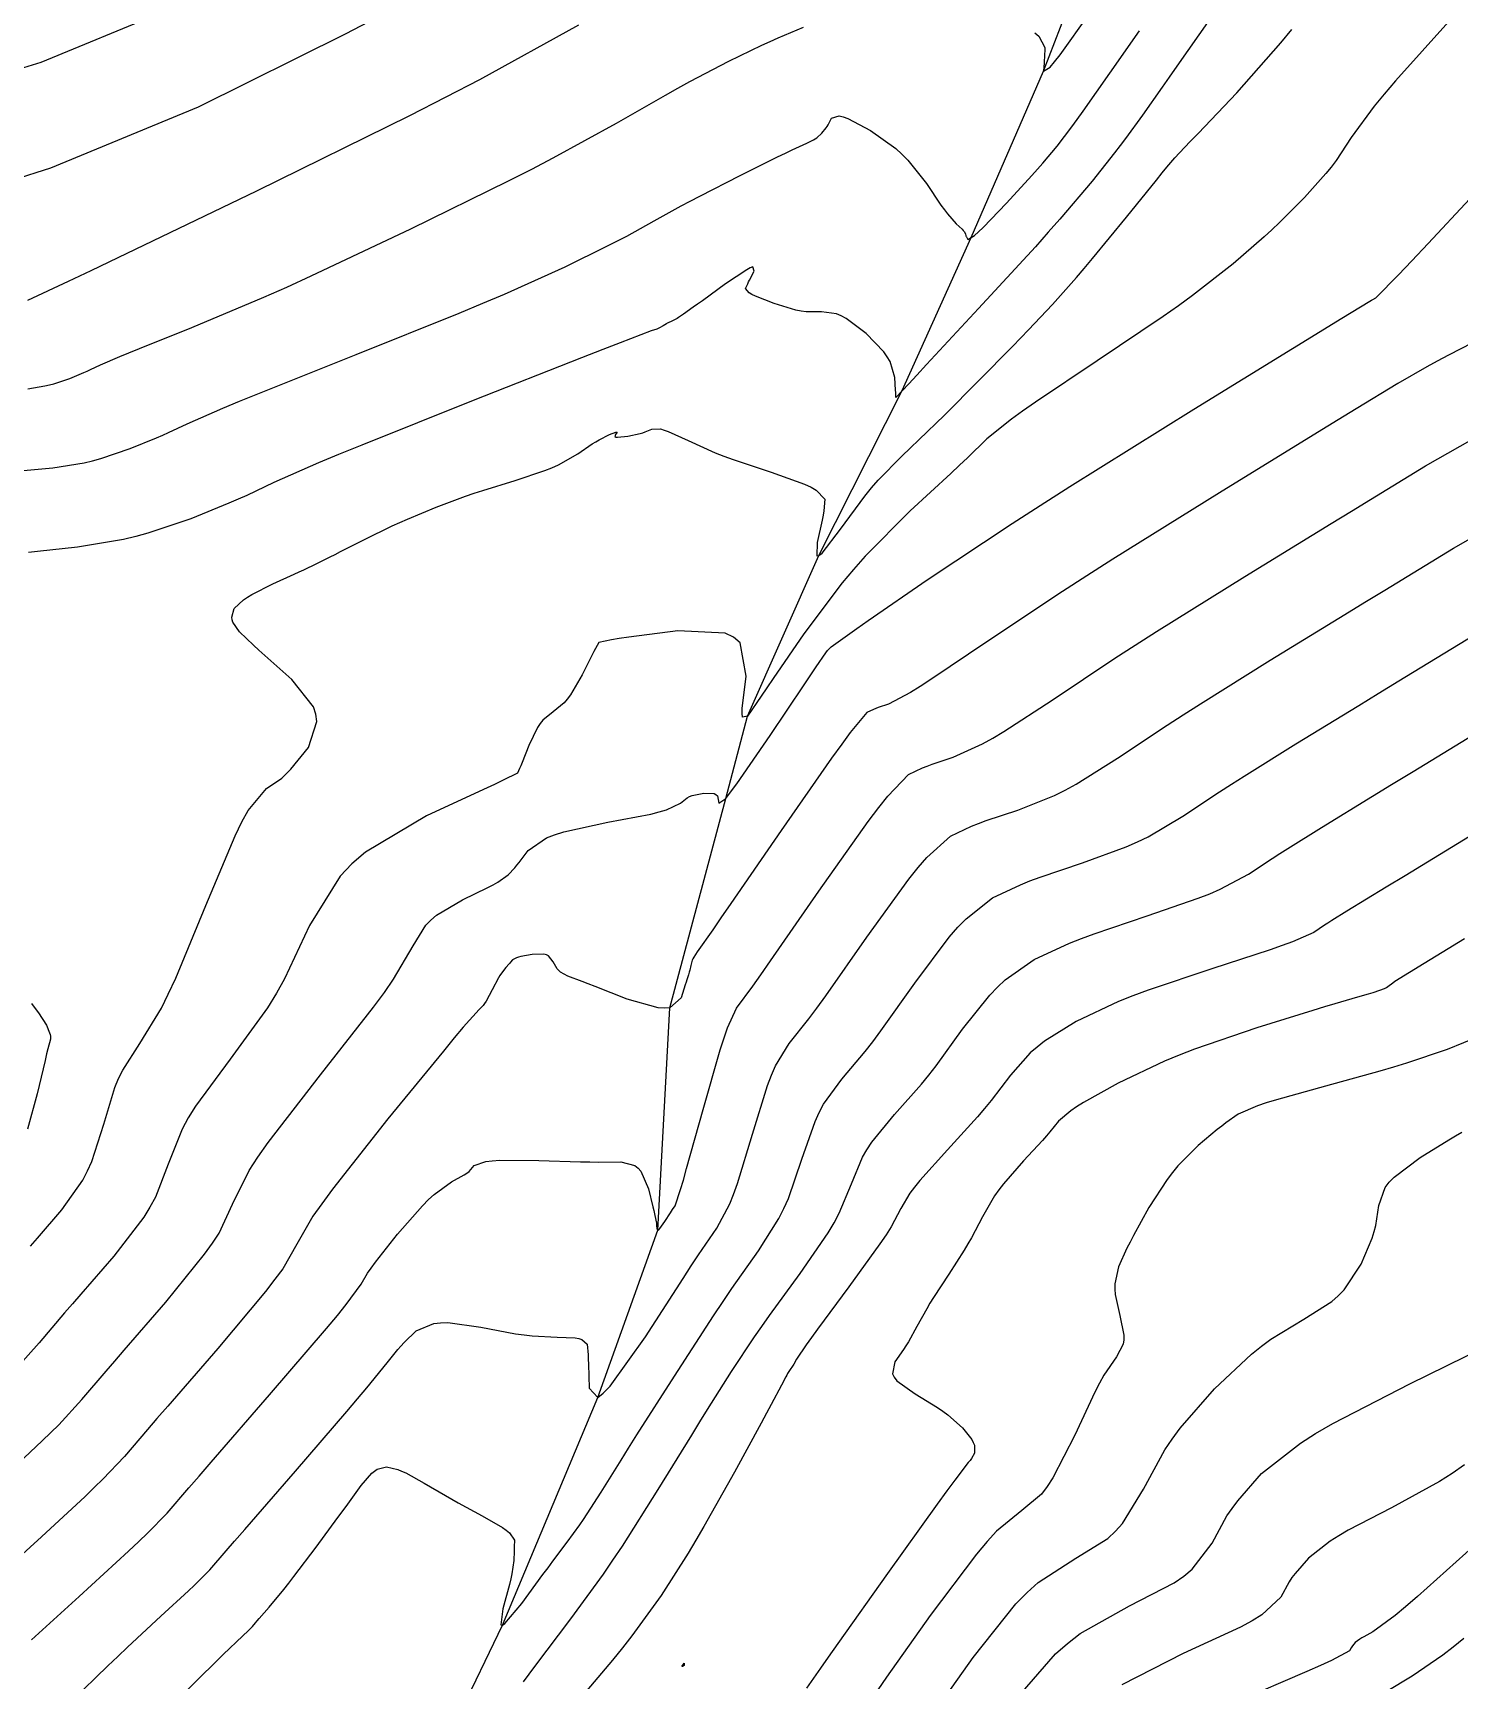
# Model space of a CAD drawing. Header units: metres. Extents: x 837117 to 838479, y 1189012 to 1191015.
# Drawn here: x 837621 to 837662.66, y 1190279.57 to 1190327.68 of the extents above; entities that cross this region are included whole.
import ezdxf

# ---------------------------------------------------------------- set-up
doc = ezdxf.new("R2010")
doc.units = ezdxf.units.M
doc.header["$LTSCALE"] = 0.3
for name, color, linetype in [('COTAS 10', 1, 'Continuous'), ('COTAS INT', 252, 'Continuous'), ('DRENAJE', 5, 'Continuous')]:
    doc.layers.add(name, color=color, linetype=linetype)

msp = doc.modelspace()

# ---------------------------------------------------------------- linework, layer by layer
at = {"layer": 'COTAS 10'}
for points in [[(837662.366, 1190328.011), (837660.802, 1190326.277), (837660.471, 1190325.89), (837660.183, 1190325.542), (837659.51, 1190324.62), (837659.066, 1190323.948), (837658.923, 1190323.759), (837658.771, 1190323.568), (837658.149, 1190322.866), (837657.416, 1190322.136), (837657.194, 1190321.928), (837656.964, 1190321.717), (837656.065, 1190320.931), (837654.876, 1190320.009), (837654.464, 1190319.711), (837654.015, 1190319.395), (837652.094, 1190318.102), (837650.287, 1190316.892), (837649.911, 1190316.63), (837649.588, 1190316.398), (837648.868, 1190315.82), (837648.299, 1190315.27), (837648.072, 1190315.055), (837647.814, 1190314.814), (837646.631, 1190313.717), (837645.313, 1190312.392), (837644.971, 1190312.008), (837644.639, 1190311.615), (837643.52, 1190310.131), (837642.626, 1190308.828), (837642.436, 1190308.55), (837642.27, 1190308.307), (837641.876, 1190307.727), (837641.729, 1190307.695), (837641.718, 1190307.797), (837641.721, 1190307.948), (837641.839, 1190308.892), (837641.657, 1190309.862), (837641.469, 1190310.028), (837641.223, 1190310.149), (837639.838, 1190310.218), (837638.406, 1190310.03), (837638.129, 1190309.991), (837637.905, 1190309.956), (837637.53, 1190309.876), (837637.434, 1190309.704), (837637.386, 1190309.611), (837637.328, 1190309.5), (837637.044, 1190308.935), (837636.705, 1190308.348), (837636.613, 1190308.223), (837636.521, 1190308.113), (837636.198, 1190307.853), (837635.896, 1190307.607), (837635.818, 1190307.507), (837635.742, 1190307.394), (837635.487, 1190306.87), (837635.291, 1190306.372), (837635.252, 1190306.275), (837635.22, 1190306.196), (837635.16, 1190306.057), (837634.741, 1190305.853), (837634.483, 1190305.732), (837634.164, 1190305.584), (837632.496, 1190304.816), (837630.714, 1190303.747), (837630.321, 1190303.408), (837629.973, 1190303.051), (837629.08, 1190301.606), (837628.356, 1190300.056), (837628.114, 1190299.632), (837627.854, 1190299.21), (837626.764, 1190297.707), (837625.751, 1190296.332), (837625.54, 1190295.991), (837625.359, 1190295.667), (837624.953, 1190294.641), (837624.582, 1190293.674), (837624.422, 1190293.387), (837624.238, 1190293.092), (837623.366, 1190291.958), (837622.403, 1190290.846), (837622.161, 1190290.565), (837621.929, 1190290.295), (837621.183, 1190289.42), (837620.464, 1190288.619)], [(837636.943, 1190327.899), (837634.044, 1190326.306), (837633.063, 1190325.796), (837632.005, 1190325.256), (837627.538, 1190323.057), (837623.487, 1190321.11), (837622.69, 1190320.73), (837622.034, 1190320.418), (837620.841, 1190319.862)], [(837624.165, 1190277.955), (837625.921, 1190279.687), (837626.272, 1190280.032), (837626.564, 1190280.319), (837627.134, 1190280.87), (837627.292, 1190281.015), (837627.324, 1190281.046), (837627.352, 1190281.072), (837627.415, 1190281.136), (837627.509, 1190281.246), (837627.558, 1190281.302), (837627.616, 1190281.369), (837627.907, 1190281.703), (837628.332, 1190282.22), (837628.475, 1190282.402), (837628.628, 1190282.601), (837629.274, 1190283.46), (837629.913, 1190284.325), (837630.062, 1190284.528), (837630.199, 1190284.715), (837630.593, 1190285.259), (837630.898, 1190285.612), (837630.979, 1190285.678), (837631.058, 1190285.73), (837631.331, 1190285.806), (837631.659, 1190285.725), (837631.773, 1190285.679), (837631.897, 1190285.622), (837632.43, 1190285.328), (837633.055, 1190284.961), (837633.237, 1190284.858), (837633.423, 1190284.754), (837634.129, 1190284.372), (837634.718, 1190284.028), (837634.83, 1190283.948), (837634.921, 1190283.874), (837635.065, 1190283.662), (837635.063, 1190283.468), (837635.062, 1190283.405), (837635.06, 1190283.339), (837635.048, 1190283.07), (837634.99, 1190282.674), (837634.959, 1190282.529), (837634.921, 1190282.368), (837634.727, 1190281.659), (837634.669, 1190281.189), (837634.716, 1190281.18), (837634.791, 1190281.223), (837635.288, 1190281.814), (837635.902, 1190282.655), (837636.05, 1190282.855), (837636.189, 1190283.042), (837636.609, 1190283.599), (837636.979, 1190284.108), (837637.085, 1190284.263), (837637.193, 1190284.426), (837637.599, 1190285.065), (837638.181, 1190285.999), (837638.4, 1190286.347), (837638.646, 1190286.734), (837639.742, 1190288.453), (837640.886, 1190290.213), (837641.162, 1190290.626), (837641.419, 1190291.005), (837642.198, 1190292.106), (837642.794, 1190293.057), (837642.937, 1190293.343), (837643.07, 1190293.639), (837643.466, 1190294.79), (837643.848, 1190295.887), (837643.97, 1190296.15), (837644.1, 1190296.394), (837644.633, 1190297.125), (837645.312, 1190297.928), (837645.535, 1190298.217), (837645.774, 1190298.535), (837646.761, 1190299.926), (837647.77, 1190301.269), (837648.021, 1190301.557), (837648.261, 1190301.809), (837649.029, 1190302.417), (837649.853, 1190302.8), (837650.127, 1190302.91), (837650.423, 1190303.021), (837651.658, 1190303.437), (837652.941, 1190303.907), (837653.266, 1190304.051), (837653.578, 1190304.202), (837654.595, 1190304.801), (837655.667, 1190305.515), (837656.014, 1190305.739), (837656.382, 1190305.973), (837657.892, 1190306.914), (837659.728, 1190308.038), (837660.301, 1190308.389), (837660.903, 1190308.756), (837663.312, 1190310.223)], [(837647.361, 1190278.67), (837648.464, 1190280.235), (837649.718, 1190281.796), (837650.047, 1190282.132), (837650.369, 1190282.425), (837651.464, 1190283.136), (837652.403, 1190283.712), (837652.625, 1190283.919), (837652.831, 1190284.148), (837653.442, 1190285.15), (837654.067, 1190286.293), (837654.283, 1190286.61), (837654.517, 1190286.928), (837655.518, 1190288.079), (837656.6, 1190289.093), (837656.886, 1190289.324), (837657.165, 1190289.534), (837658.123, 1190290.112), (837658.939, 1190290.625), (837659.129, 1190290.794), (837659.303, 1190290.974), (837659.8, 1190291.721), (837660.118, 1190292.483), (837660.18, 1190292.673), (837660.23, 1190292.853), (837660.314, 1190293.429), (837660.504, 1190293.959), (837660.621, 1190294.111), (837660.766, 1190294.265), (837661.522, 1190294.839), (837662.361, 1190295.352), (837662.56, 1190295.467), (837662.743, 1190295.571)]]:
    msp.add_lwpolyline(points, dxfattribs=at)
at = {"layer": 'COTAS INT'}
for points in [[(837624.732, 1190328.257), (837621.237, 1190326.815), (837620.344, 1190326.537)], [(837620.424, 1190323.391), (837621.526, 1190323.735), (837625.837, 1190325.514), (837630.152, 1190327.657), (837631.256, 1190328.23)], [(837655.384, 1190328.077), (837654.413, 1190326.704), (837654.19, 1190326.387), (837653.986, 1190326.097), (837653.414, 1190325.279), (837652.918, 1190324.593), (837652.762, 1190324.386), (837652.599, 1190324.173), (837651.942, 1190323.343), (837651.003, 1190322.24), (837650.662, 1190321.854), (837650.284, 1190321.434), (837648.627, 1190319.626), (837647.108, 1190317.99), (837646.818, 1190317.679), (837646.584, 1190317.428), (837646.213, 1190317.032), (837646.207, 1190317.122), (837646.204, 1190317.178), (837646.2, 1190317.247), (837646.181, 1190317.609), (837646.038, 1190318.08), (837645.956, 1190318.218), (837645.856, 1190318.359), (837645.341, 1190318.896), (837644.754, 1190319.332), (837644.609, 1190319.41), (837644.472, 1190319.47), (837644.037, 1190319.528), (837643.591, 1190319.527), (837643.446, 1190319.549), (837643.292, 1190319.58), (837642.657, 1190319.77), (837642.105, 1190319.992), (837642.003, 1190320.042), (837641.924, 1190320.088), (837641.819, 1190320.215), (837641.881, 1190320.351), (837641.906, 1190320.403), (837641.935, 1190320.46), (837642.067, 1190320.718), (837642.034, 1190320.842), (837641.958, 1190320.815), (837641.854, 1190320.762), (837641.237, 1190320.349), (837640.56, 1190319.856), (837640.417, 1190319.753), (837640.293, 1190319.664), (837640.009, 1190319.461), (837639.861, 1190319.364), (837639.823, 1190319.341), (837639.786, 1190319.321), (837639.667, 1190319.262), (837639.561, 1190319.212), (837639.533, 1190319.197), (837639.506, 1190319.182), (837639.414, 1190319.122), (837639.307, 1190319.06), (837639.27, 1190319.044), (837639.231, 1190319.028), (837639.065, 1190318.973), (837638.156, 1190318.63), (837637.648, 1190318.433), (837637.029, 1190318.19), (837633.867, 1190316.945), (837630.608, 1190315.642), (837629.928, 1190315.364), (837629.344, 1190315.122), (837628.037, 1190314.543), (837627.252, 1190314.17), (837626.997, 1190314.058), (837626.726, 1190313.941), (837625.612, 1190313.484), (837624.363, 1190313.063), (837624.007, 1190312.969), (837623.647, 1190312.885), (837622.308, 1190312.663), (837621.134, 1190312.532), (837620.877, 1190312.505)], [(837650.266, 1190327.678), (837650.385, 1190327.583), (837650.565, 1190327.254), (837650.548, 1190326.954), (837650.543, 1190326.878), (837650.538, 1190326.804), (837650.52, 1190326.559), (837650.714, 1190326.676), (837650.843, 1190326.831), (837651.005, 1190327.038), (837651.858, 1190328.228)], [(837620.405, 1190314.866), (837621.581, 1190314.974), (837622.498, 1190315.126), (837622.745, 1190315.184), (837622.989, 1190315.248), (837623.844, 1190315.536), (837624.608, 1190315.849), (837624.793, 1190315.929), (837624.968, 1190316.007), (837625.506, 1190316.262), (837626.547, 1190316.716), (837627.038, 1190316.918), (837627.618, 1190317.154), (837630.448, 1190318.282), (837633.456, 1190319.494), (837634.148, 1190319.782), (837634.779, 1190320.05), (837636.552, 1190320.846), (837637.788, 1190321.454), (837638.081, 1190321.604), (837638.352, 1190321.745), (837639.154, 1190322.186), (837639.942, 1190322.625), (837640.205, 1190322.764), (837640.486, 1190322.912), (837641.664, 1190323.513), (837642.755, 1190324.055), (837642.982, 1190324.166), (837643.176, 1190324.26), (837643.607, 1190324.456), (837643.807, 1190324.552), (837643.856, 1190324.583), (837643.903, 1190324.615), (837644.05, 1190324.747), (837644.171, 1190324.901), (837644.202, 1190324.948), (837644.232, 1190324.997), (837644.328, 1190325.187), (837644.556, 1190325.256), (837644.668, 1190325.228), (837644.803, 1190325.179), (837645.466, 1190324.831), (837646.205, 1190324.3), (837646.387, 1190324.135), (837646.56, 1190323.962), (837647.101, 1190323.275), (837647.526, 1190322.645), (837647.625, 1190322.51), (837647.716, 1190322.391), (837647.975, 1190322.1), (837648.142, 1190321.944), (837648.174, 1190321.91), (837648.2, 1190321.881), (837648.243, 1190321.806), (837648.254, 1190321.753), (837648.26, 1190321.736), (837648.268, 1190321.718), (837648.307, 1190321.647), (837648.51, 1190321.764), (837648.621, 1190321.864), (837648.756, 1190321.994), (837649.443, 1190322.709), (837650.182, 1190323.515), (837650.35, 1190323.702), (837650.503, 1190323.874), (837650.922, 1190324.366), (837651.35, 1190324.932), (837651.508, 1190325.15), (837651.684, 1190325.395), (837652.462, 1190326.504), (837653.325, 1190327.742)], [(837620.854, 1190317.285), (837621.35, 1190317.367), (837621.483, 1190317.398), (837621.615, 1190317.433), (837622.077, 1190317.588), (837622.489, 1190317.758), (837622.589, 1190317.801), (837622.684, 1190317.843), (837622.974, 1190317.981), (837623.537, 1190318.226), (837623.802, 1190318.335), (837624.116, 1190318.462), (837625.644, 1190319.072), (837627.745, 1190319.956), (837628.419, 1190320.256), (837629.133, 1190320.58), (837632.045, 1190321.951), (837634.897, 1190323.355), (837635.572, 1190323.7), (837636.198, 1190324.025), (837638.049, 1190325.042), (837639.481, 1190325.862), (837639.844, 1190326.064), (837640.192, 1190326.254), (837641.328, 1190326.847), (837642.295, 1190327.318), (837642.538, 1190327.43), (837642.769, 1190327.535), (837643.513, 1190327.848)], [(837620.929, 1190292.242), (837621.135, 1190292.482), (837621.849, 1190293.308), (837622.458, 1190294.176), (837622.597, 1190294.442), (837622.724, 1190294.718), (837623.074, 1190295.809), (837623.398, 1190296.878), (837623.507, 1190297.14), (837623.625, 1190297.388), (837624.122, 1190298.164), (837624.755, 1190299.197), (837624.958, 1190299.608), (837625.174, 1190300.072), (837626.054, 1190302.199), (837626.909, 1190304.23), (837627.109, 1190304.634), (837627.293, 1190304.97), (837627.825, 1190305.613), (837628.272, 1190305.916), (837628.404, 1190306.037), (837628.538, 1190306.176), (837629.05, 1190306.811), (837629.3, 1190307.567), (837629.269, 1190307.78), (837629.195, 1190307.996), (837628.566, 1190308.791), (837627.777, 1190309.496), (837627.602, 1190309.655), (837627.446, 1190309.799), (837627.039, 1190310.187), (837626.843, 1190310.464), (837626.819, 1190310.538), (837626.81, 1190310.611), (837626.886, 1190310.864), (837627.158, 1190311.124), (837627.272, 1190311.201), (837627.401, 1190311.28), (837628.007, 1190311.586), (837628.637, 1190311.872), (837628.783, 1190311.939), (837628.916, 1190312.001), (837629.292, 1190312.18), (837629.685, 1190312.377), (837629.828, 1190312.449), (837629.987, 1190312.53), (837630.688, 1190312.885), (837631.495, 1190313.277), (837631.721, 1190313.38), (837631.948, 1190313.481), (837632.779, 1190313.827), (837633.643, 1190314.148), (837633.892, 1190314.233), (837634.144, 1190314.317), (837635.088, 1190314.605), (837635.959, 1190314.893), (837636.165, 1190314.977), (837636.356, 1190315.062), (837636.919, 1190315.384), (837637.343, 1190315.672), (837637.447, 1190315.737), (837637.544, 1190315.795), (837637.846, 1190315.95), (837638.033, 1190316.017), (837638.058, 1190316.021), (837638.071, 1190316.018), (837638.023, 1190315.951), (837638.003, 1190315.877), (837638.034, 1190315.87), (837638.081, 1190315.867), (837638.383, 1190315.904), (837638.737, 1190315.979), (837638.817, 1190316.001), (837638.889, 1190316.023), (837639.083, 1190316.108), (837639.333, 1190316.11), (837639.44, 1190316.08), (837639.563, 1190316.038), (837640.144, 1190315.773), (837640.935, 1190315.418), (837641.189, 1190315.318), (837641.46, 1190315.217), (837642.568, 1190314.847), (837643.544, 1190314.498), (837643.731, 1190314.411), (837643.883, 1190314.327), (837644.132, 1190314.059), (837644.107, 1190313.719), (837644.086, 1190313.589), (837644.06, 1190313.445), (837643.913, 1190312.797), (837643.904, 1190312.402), (837643.964, 1190312.417), (837644.052, 1190312.486), (837644.595, 1190313.184), (837645.307, 1190314.15), (837645.501, 1190314.388), (837645.694, 1190314.613), (837646.381, 1190315.321), (837647.138, 1190316.038), (837647.376, 1190316.269), (837647.625, 1190316.514), (837648.627, 1190317.515), (837649.615, 1190318.521), (837649.856, 1190318.77), (837650.082, 1190319.005), (837650.783, 1190319.745), (837651.484, 1190320.535), (837651.711, 1190320.801), (837651.953, 1190321.088), (837652.945, 1190322.297), (837653.822, 1190323.381), (837653.99, 1190323.589), (837654.127, 1190323.757), (837654.353, 1190324.031), (837654.642, 1190324.331), (837654.818, 1190324.515), (837655.036, 1190324.743), (837656.169, 1190325.931), (837657.456, 1190327.384), (837657.771, 1190327.779)], [(837620.221, 1190285.566), (837621.278, 1190286.556), (837621.527, 1190286.801), (837621.757, 1190287.032), (837622.429, 1190287.763), (837623.139, 1190288.593), (837623.392, 1190288.887), (837623.671, 1190289.209), (837624.883, 1190290.607), (837626.018, 1190292.008), (837626.248, 1190292.332), (837626.441, 1190292.629), (837626.832, 1190293.473), (837627.32, 1190294.456), (837627.573, 1190294.842), (837627.878, 1190295.276), (837629.406, 1190297.251), (837630.953, 1190299.224), (837631.27, 1190299.656), (837631.538, 1190300.04), (837632.106, 1190301.014), (837632.482, 1190301.618), (837632.629, 1190301.768), (837632.796, 1190301.91), (837633.553, 1190302.362), (837634.294, 1190302.72), (837634.449, 1190302.802), (837634.583, 1190302.877), (837634.888, 1190303.089), (837635.078, 1190303.299), (837635.139, 1190303.373), (837635.204, 1190303.453), (837635.471, 1190303.801), (837636.004, 1190304.167), (837636.237, 1190304.258), (837636.507, 1190304.346), (837637.792, 1190304.626), (837639.048, 1190304.866), (837639.3, 1190304.927), (837639.51, 1190304.987), (837639.922, 1190305.183), (837640.112, 1190305.339), (837640.181, 1190305.373), (837640.258, 1190305.403), (837640.597, 1190305.477), (837640.9, 1190305.462), (837640.954, 1190305.436), (837640.995, 1190305.399), (837641.035, 1190305.187), (837641.239, 1190305.323), (837641.383, 1190305.505), (837641.565, 1190305.751), (837642.541, 1190307.163), (837643.534, 1190308.642), (837643.727, 1190308.93), (837643.885, 1190309.165), (837644.161, 1190309.575), (837644.213, 1190309.642), (837644.229, 1190309.661), (837644.247, 1190309.68), (837644.318, 1190309.75), (837644.795, 1190310.093), (837645.068, 1190310.283), (837645.403, 1190310.516), (837647.121, 1190311.702), (837649.605, 1190313.352), (837650.422, 1190313.878), (837651.295, 1190314.433), (837654.913, 1190316.687), (837659.24, 1190319.344), (837660.053, 1190319.844), (837660.105, 1190319.873), (837660.123, 1190319.883), (837660.143, 1190319.894), (837660.229, 1190319.938), (837660.895, 1190320.612), (837661.28, 1190321.019), (837661.753, 1190321.523), (837664.189, 1190324.139)], [(837663.75, 1190318.983), (837662.348, 1190318.262), (837662.022, 1190318.088), (837661.723, 1190317.927), (837660.868, 1190317.438), (837659.655, 1190316.697), (837659.131, 1190316.376), (837658.526, 1190316.004), (837655.658, 1190314.244), (837652.548, 1190312.305), (837651.789, 1190311.822), (837651.075, 1190311.361), (837648.866, 1190309.891), (837647.258, 1190308.809), (837646.922, 1190308.594), (837646.635, 1190308.415), (837645.993, 1190308.074), (837645.695, 1190307.973), (837645.624, 1190307.947), (837645.557, 1190307.92), (837645.359, 1190307.828), (837644.874, 1190307.245), (837644.627, 1190306.909), (837644.331, 1190306.498), (837642.857, 1190304.384), (837641.391, 1190302.254), (837641.101, 1190301.834), (837640.861, 1190301.487), (837640.41, 1190300.844), (837640.305, 1190300.681), (837640.282, 1190300.637), (837640.263, 1190300.594), (837640.216, 1190300.44), (837640.189, 1190300.306), (837640.182, 1190300.275), (837640.175, 1190300.247), (837640.151, 1190300.167), (837640.105, 1190300.026), (837640.084, 1190299.959), (837640.059, 1190299.88), (837639.938, 1190299.496), (837639.608, 1190299.21), (837639.451, 1190299.193), (837639.265, 1190299.202), (837638.356, 1190299.462), (837637.425, 1190299.83), (837637.226, 1190299.908), (837637.051, 1190299.975), (837636.63, 1190300.133), (837636.409, 1190300.252), (837636.36, 1190300.295), (837636.317, 1190300.342), (837636.204, 1190300.551), (837636.063, 1190300.729), (837636.001, 1190300.757), (837635.929, 1190300.776), (837635.588, 1190300.768), (837635.252, 1190300.702), (837635.185, 1190300.684), (837635.128, 1190300.667), (837635.012, 1190300.605), (837634.955, 1190300.536), (837634.935, 1190300.513), (837634.912, 1190300.488), (837634.815, 1190300.388), (837634.687, 1190300.22), (837634.646, 1190300.153), (837634.602, 1190300.078), (837634.419, 1190299.731), (837634.239, 1190299.397), (837634.196, 1190299.329), (837634.157, 1190299.272), (837634.039, 1190299.155), (837633.571, 1190298.637), (837633.311, 1190298.327), (837632.993, 1190297.945), (837631.374, 1190295.965), (837629.755, 1190293.912), (837629.438, 1190293.485), (837629.178, 1190293.119), (837628.711, 1190292.305), (837628.299, 1190291.585), (837628.073, 1190291.278), (837627.798, 1190290.924), (837626.4, 1190289.256), (837624.939, 1190287.573), (837624.624, 1190287.209), (837624.348, 1190286.89), (837623.675, 1190286.106), (837623.049, 1190285.446), (837622.803, 1190285.204), (837622.525, 1190284.937), (837621.256, 1190283.762), (837620.031, 1190282.652)], [(837620.957, 1190280.745), (837622.352, 1190282.013), (837623.794, 1190283.339), (837624.094, 1190283.622), (837624.351, 1190283.868), (837624.922, 1190284.449), (837625.557, 1190285.188), (837625.856, 1190285.532), (837626.207, 1190285.937), (837627.917, 1190287.906), (837629.578, 1190289.84), (837629.898, 1190290.223), (837630.157, 1190290.541), (837630.59, 1190291.137), (837630.777, 1190291.462), (837630.881, 1190291.608), (837631.007, 1190291.779), (837631.654, 1190292.599), (837632.379, 1190293.428), (837632.555, 1190293.604), (837632.721, 1190293.758), (837633.23, 1190294.12), (837633.599, 1190294.324), (837633.676, 1190294.376), (837633.743, 1190294.428), (837633.894, 1190294.601), (837634.233, 1190294.722), (837634.417, 1190294.741), (837634.642, 1190294.753), (837635.782, 1190294.745), (837636.999, 1190294.709), (837637.272, 1190294.704), (837637.517, 1190294.701), (837638.173, 1190294.71), (837638.587, 1190294.603), (837638.679, 1190294.527), (837638.762, 1190294.432), (837638.981, 1190293.921), (837639.11, 1190293.391), (837639.136, 1190293.283), (837639.158, 1190293.192), (837639.201, 1190293.003), (837639.215, 1190292.916), (837639.217, 1190292.889), (837639.22, 1190292.861), (837639.224, 1190292.749), (837639.261, 1190292.71), (837639.284, 1190292.727), (837639.313, 1190292.757), (837639.463, 1190292.968), (837639.623, 1190293.215), (837639.658, 1190293.268), (837639.689, 1190293.315), (837639.767, 1190293.428), (837639.922, 1190293.9), (837640.002, 1190294.174), (837640.098, 1190294.509), (837640.577, 1190296.234), (837641.08, 1190297.983), (837641.192, 1190298.333), (837641.291, 1190298.625), (837641.55, 1190299.194), (837642.029, 1190299.834), (837642.268, 1190300.17), (837642.552, 1190300.575), (837643.963, 1190302.613), (837645.405, 1190304.65), (837645.709, 1190305.054), (837645.973, 1190305.39), (837646.582, 1190306.024), (837646.989, 1190306.213), (837647.125, 1190306.268), (837647.271, 1190306.323), (837647.882, 1190306.528), (837648.737, 1190306.913), (837649.037, 1190307.08), (837649.364, 1190307.274), (837650.775, 1190308.194), (837652.606, 1190309.413), (837653.197, 1190309.794), (837653.826, 1190310.195), (837656.403, 1190311.8), (837658.926, 1190313.349), (837659.521, 1190313.713), (837660.071, 1190314.05), (837661.683, 1190315.033), (837663.341, 1190315.98)], [(837622.128, 1190278.955), (837623.194, 1190279.993), (837623.479, 1190280.266), (837623.761, 1190280.532), (837624.743, 1190281.442), (837625.543, 1190282.177), (837625.709, 1190282.334), (837625.852, 1190282.47), (837626.168, 1190282.793), (837626.65, 1190283.35), (837626.896, 1190283.635), (837627.192, 1190283.976), (837628.67, 1190285.677), (837630.175, 1190287.42), (837630.488, 1190287.787), (837630.756, 1190288.105), (837631.349, 1190288.835), (837631.662, 1190289.225), (837631.754, 1190289.328), (837631.847, 1190289.429), (837632.202, 1190289.772), (837632.714, 1190289.989), (837632.907, 1190290.01), (837633.122, 1190290.013), (837634.083, 1190289.882), (837635.099, 1190289.688), (837635.348, 1190289.653), (837635.583, 1190289.625), (837636.318, 1190289.589), (837636.843, 1190289.566), (837636.947, 1190289.546), (837637.032, 1190289.521), (837637.188, 1190289.38), (837637.219, 1190289.075), (837637.226, 1190288.946), (837637.232, 1190288.797), (837637.247, 1190288.099), (837637.504, 1190287.828), (837637.664, 1190287.948), (837637.861, 1190288.153), (837638.893, 1190289.601), (837639.992, 1190291.303), (837640.232, 1190291.67), (837640.445, 1190291.99), (837640.982, 1190292.767), (837641.358, 1190293.479), (837641.47, 1190293.759), (837641.584, 1190294.074), (837642.022, 1190295.512), (837642.464, 1190296.935), (837642.581, 1190297.241), (837642.696, 1190297.509), (837643.091, 1190298.16), (837643.671, 1190298.881), (837643.901, 1190299.193), (837644.163, 1190299.555), (837645.362, 1190301.269), (837646.587, 1190302.959), (837646.865, 1190303.306), (837647.117, 1190303.599), (837647.806, 1190304.221), (837648.421, 1190304.507), (837648.626, 1190304.589), (837648.847, 1190304.672), (837649.77, 1190304.983), (837650.839, 1190305.41), (837651.152, 1190305.566), (837651.471, 1190305.738), (837652.685, 1190306.498), (837654.136, 1190307.464), (837654.606, 1190307.766), (837655.104, 1190308.084), (837657.147, 1190309.357), (837659.327, 1190310.694), (837659.911, 1190311.051), (837660.487, 1190311.403), (837662.497, 1190312.628), (837664.959, 1190314.033)], [(837635.332, 1190279.521), (837635.668, 1190279.973), (837636.718, 1190281.362), (837637.67, 1190282.671), (837637.944, 1190283.072), (837638.223, 1190283.489), (837639.266, 1190285.135), (837640.247, 1190286.731), (837640.486, 1190287.117), (837640.711, 1190287.478), (837641.408, 1190288.582), (837642.083, 1190289.596), (837642.295, 1190289.901), (837642.518, 1190290.217), (837643.413, 1190291.444), (837644.231, 1190292.636), (837644.404, 1190292.928), (837644.555, 1190293.205), (837644.911, 1190294.068), (837645.231, 1190294.84), (837645.36, 1190295.058), (837645.505, 1190295.278), (837646.174, 1190296.091), (837646.954, 1190296.975), (837647.169, 1190297.24), (837647.385, 1190297.515), (837648.16, 1190298.582), (837648.952, 1190299.579), (837649.177, 1190299.809), (837649.406, 1190300.019), (837650.253, 1190300.614), (837651.284, 1190301.093), (837651.629, 1190301.231), (837651.998, 1190301.37), (837653.547, 1190301.892), (837655.043, 1190302.404), (837655.381, 1190302.537), (837655.685, 1190302.667), (837656.505, 1190303.105), (837657.198, 1190303.566), (837657.423, 1190303.711), (837657.661, 1190303.863), (837658.637, 1190304.471), (837660.128, 1190305.383), (837660.691, 1190305.726), (837661.319, 1190306.109), (837664.127, 1190307.817)], [(837664.942, 1190305.412), (837661.735, 1190303.462), (837661.081, 1190303.064), (837660.529, 1190302.728), (837659.382, 1190302.028), (837658.939, 1190301.752), (837658.831, 1190301.683), (837658.729, 1190301.617), (837658.415, 1190301.408), (837657.792, 1190301.131), (837657.495, 1190301.023), (837657.146, 1190300.901), (837655.435, 1190300.346), (837653.574, 1190299.719), (837653.13, 1190299.552), (837652.716, 1190299.386), (837651.476, 1190298.811), (837650.55, 1190298.229), (837650.333, 1190298.061), (837650.134, 1190297.888), (837649.559, 1190297.239), (837648.996, 1190296.495), (837648.803, 1190296.264), (837648.596, 1190296.022), (837647.716, 1190295.056), (837646.91, 1190294.163), (837646.749, 1190293.966), (837646.615, 1190293.792), (837646.356, 1190293.346), (837646.072, 1190292.812), (837645.923, 1190292.581), (837645.742, 1190292.315), (837644.832, 1190291.056), (837643.922, 1190289.825), (837643.741, 1190289.576), (837643.592, 1190289.368), (837643.308, 1190288.947), (837643.231, 1190288.804), (837643.211, 1190288.769), (837643.191, 1190288.738), (837643.126, 1190288.642), (837643.048, 1190288.524), (837643.021, 1190288.477), (837642.992, 1190288.425), (837642.866, 1190288.184), (837642.571, 1190287.626), (837642.434, 1190287.372), (837642.274, 1190287.076), (837641.499, 1190285.648), (837640.604, 1190284.057), (837640.369, 1190283.657), (837640.138, 1190283.276), (837639.351, 1190282.046), (837638.494, 1190280.865), (837638.22, 1190280.515), (837637.931, 1190280.153), (837636.753, 1190278.763)], [(837662.816, 1190301.217), (837662.168, 1190300.823), (837661.644, 1190300.503), (837660.781, 1190299.971), (837660.721, 1190299.926), (837660.687, 1190299.9), (837660.621, 1190299.848), (837660.536, 1190299.794), (837660.507, 1190299.779), (837660.475, 1190299.764), (837660.337, 1190299.708), (837660.143, 1190299.645), (837660.076, 1190299.625), (837660.004, 1190299.604), (837659.692, 1190299.519), (837659.029, 1190299.325), (837658.734, 1190299.236), (837658.39, 1190299.131), (837656.749, 1190298.621), (837654.937, 1190298.002), (837654.487, 1190297.828), (837654.06, 1190297.652), (837652.7, 1190297.007), (837651.694, 1190296.439), (837651.489, 1190296.312), (837651.317, 1190296.198), (837650.958, 1190295.895), (837650.71, 1190295.585), (837650.607, 1190295.466), (837650.488, 1190295.334), (837649.934, 1190294.737), (837649.354, 1190294.068), (837649.219, 1190293.889), (837649.095, 1190293.714), (837648.74, 1190293.107), (837648.417, 1190292.492), (837648.313, 1190292.312), (837648.203, 1190292.128), (837647.753, 1190291.427), (837647.311, 1190290.749), (837647.206, 1190290.579), (837647.109, 1190290.417), (837646.819, 1190289.895), (837646.574, 1190289.45), (837646.505, 1190289.336), (837646.435, 1190289.227), (837646.179, 1190288.866), (837646.113, 1190288.52), (837646.162, 1190288.42), (837646.241, 1190288.317), (837646.773, 1190287.932), (837647.426, 1190287.538), (837647.581, 1190287.43), (837647.725, 1190287.322), (837648.155, 1190286.939), (837648.426, 1190286.595), (837648.471, 1190286.512), (837648.502, 1190286.435), (837648.502, 1190286.204), (837648.422, 1190286.043), (837648.402, 1190286.011), (837648.383, 1190285.983), (837648.323, 1190285.927), (837647.929, 1190285.416), (837647.699, 1190285.102), (837647.418, 1190284.713), (837645.968, 1190282.686), (837644.517, 1190280.643), (837644.234, 1190280.244), (837644.004, 1190279.917), (837643.602, 1190279.34)], [(837620.959, 1190299.331), (837621.072, 1190299.19), (837621.169, 1190299.062), (837621.395, 1190298.704), (837621.491, 1190298.473), (837621.507, 1190298.424), (837621.518, 1190298.383), (837621.52, 1190298.288), (837621.442, 1190298.013), (837621.404, 1190297.858), (837621.358, 1190297.669), (837621.131, 1190296.699), (837620.842, 1190295.66)], [(837663.267, 1190298.374), (837662.316, 1190297.99), (837661.121, 1190297.59), (837660.745, 1190297.475), (837660.35, 1190297.358), (837658.763, 1190296.92), (837657.328, 1190296.52), (837657.029, 1190296.428), (837656.773, 1190296.343), (837656.205, 1190296.102), (837655.85, 1190295.846), (837655.73, 1190295.752), (837655.599, 1190295.648), (837655.044, 1190295.189), (837654.446, 1190294.591), (837654.288, 1190294.4), (837654.133, 1190294.197), (837653.599, 1190293.373), (837653.152, 1190292.561), (837653.051, 1190292.366), (837652.96, 1190292.185), (837652.713, 1190291.639), (837652.609, 1190291.143), (837652.607, 1190290.993), (837652.617, 1190290.836), (837652.754, 1190290.225), (837652.869, 1190289.645), (837652.865, 1190289.508), (837652.847, 1190289.382), (837652.652, 1190289.012), (837652.287, 1190288.477), (837652.161, 1190288.247), (837652.023, 1190287.981), (837651.436, 1190286.726), (837650.799, 1190285.484), (837650.63, 1190285.227), (837650.464, 1190285.008), (837649.893, 1190284.531), (837649.149, 1190283.92), (837648.873, 1190283.617), (837648.568, 1190283.255), (837647.216, 1190281.461), (837645.939, 1190279.656), (837645.68, 1190279.288)], [(837649.712, 1190279.01), (837650.868, 1190280.338), (837651.221, 1190280.646), (837651.589, 1190280.93), (837653.035, 1190281.741), (837654.341, 1190282.415), (837654.621, 1190282.612), (837654.864, 1190282.813), (837655.447, 1190283.575), (837655.881, 1190284.368), (837656.031, 1190284.589), (837656.194, 1190284.809), (837656.889, 1190285.608), (837658.027, 1190286.497), (837658.47, 1190286.774), (837658.968, 1190287.065), (837661.225, 1190288.225), (837663.387, 1190289.282)], [(837662.818, 1190285.859), (837662.458, 1190285.61), (837662.09, 1190285.371), (837660.685, 1190284.602), (837659.422, 1190283.952), (837659.144, 1190283.79), (837658.896, 1190283.635), (837658.259, 1190283.138), (837657.871, 1190282.691), (837657.78, 1190282.567), (837657.696, 1190282.444), (837657.453, 1190282), (837656.897, 1190281.477), (837656.616, 1190281.304), (837656.28, 1190281.119), (837654.605, 1190280.346), (837652.809, 1190279.435)], [(837663.136, 1190283.535), (837661.442, 1190282.015), (837661.092, 1190281.712), (837660.793, 1190281.461), (837660.146, 1190280.978), (837659.877, 1190280.84), (837659.818, 1190280.806), (837659.765, 1190280.773), (837659.63, 1190280.667), (837659.547, 1190280.572), (837659.528, 1190280.546), (837659.51, 1190280.52), (837659.458, 1190280.425), (837658.93, 1190280.142), (837658.611, 1190279.997), (837658.218, 1190279.822), (837656.176, 1190278.951)], [(837662.799, 1190280.789), (837662.484, 1190280.533), (837662.19, 1190280.304), (837661.294, 1190279.691), (837660.527, 1190279.233)], [(837640.026, 1190280.067), (837640.027, 1190280.009), (837640.025, 1190280.003), (837640.021, 1190279.998), (837640, 1190279.981), (837639.979, 1190279.972), (837639.975, 1190279.971), (837639.971, 1190279.972), (837639.964, 1190279.98), (837639.968, 1190279.997), (837639.971, 1190280.002), (837639.974, 1190280.008), (837639.994, 1190280.033), (837640.026, 1190280.067)]]:
    msp.add_lwpolyline(points, dxfattribs=at)
at = {"layer": 'DRENAJE'}
for p, q in [((837650.52, 1190326.559), (837652.562, 1190331.881)), ((837648.409, 1190321.705), (837650.52, 1190326.559)), ((837646.398, 1190317.23), (837648.409, 1190321.705)), ((837643.964, 1190312.417), (837646.398, 1190317.23)), ((837641.876, 1190307.727), (837643.964, 1190312.417)), ((837641.239, 1190305.323), (837641.876, 1190307.727)), ((837639.608, 1190299.21), (837641.239, 1190305.323)), ((837639.261, 1190292.71), (837639.608, 1190299.21)), ((837637.504, 1190287.828), (837639.261, 1190292.71)), ((837634.716, 1190281.18), (837637.504, 1190287.828)), ((837631.221, 1190273.9), (837634.716, 1190281.18))]:
    msp.add_line(p, q, dxfattribs=at)

doc.saveas('drawing.dxf')
